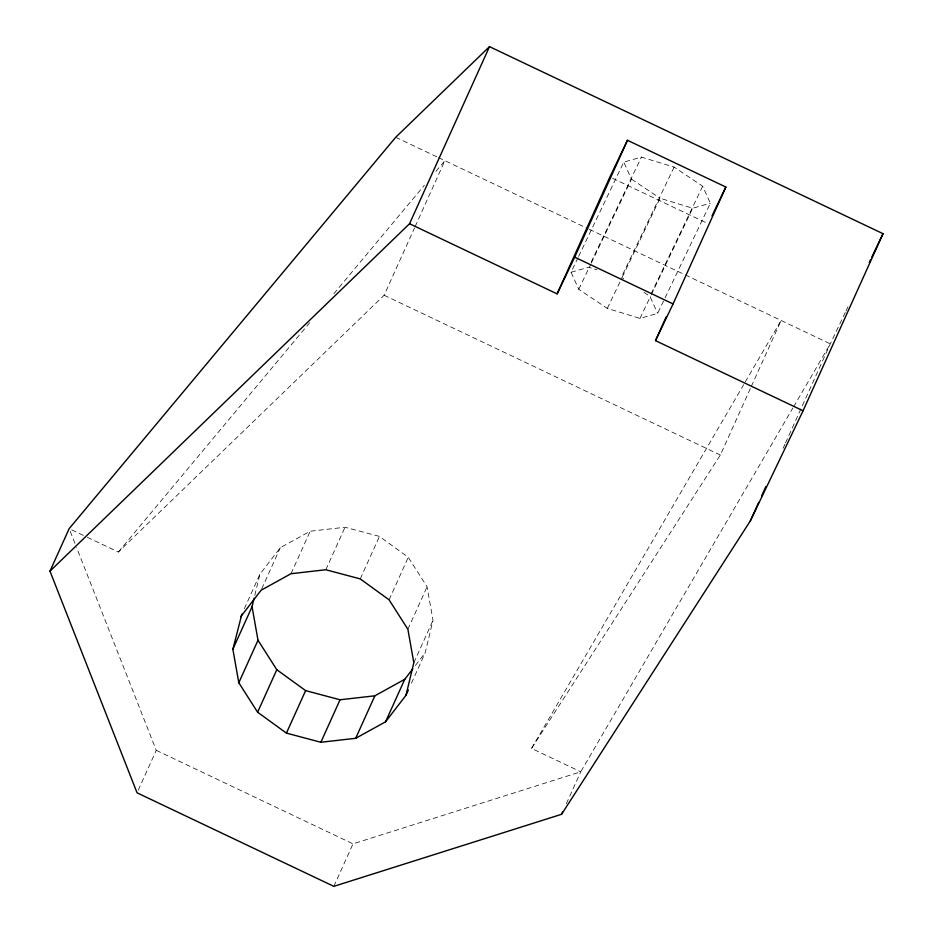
<?xml version="1.0" encoding="UTF-8"?>
<svg xmlns="http://www.w3.org/2000/svg" width="933" height="933" viewBox="0 0 933 933"><rect width="100%" height="100%" fill="white"/><g stroke="black" fill="none" stroke-linecap="round" stroke-linejoin="round"><path stroke-width="0.7" stroke-dasharray="4.67 3.5" d="M254.779 595.429L259.899 574.238L280.308 547.718L310.199 531.215L345.012 527.25L379.451 536.405L408.269 557.304L427.069 586.764L433.017 620.293L425.18 652.785L410.788 684.659M138.271 790.169L156.254 750.33L76.599 547.578M87.282 537.268L118.351 552.033L384.128 295.248L414.509 227.955M415.103 226.637L444.889 160.663L434.626 172.955M244.306 608.759L259.899 574.238M261.718 588.886L280.308 547.718M291.014 573.713L310.199 531.215M325.827 569.748L345.012 527.25M360.255 578.903L379.451 536.405M389.073 599.814L408.269 557.304M407.884 629.262L427.069 586.764M413.82 662.792L433.017 620.293M333.827 886.35L353.024 843.852L580.746 771.801L792.863 408.036M566.354 803.675L580.746 771.801L531.553 748.418L720.334 455.036L750.715 387.743M751.31 386.425L781.096 320.451L744.406 383.393M783.149 448.237L784.945 444.271M785.539 442.953L830.288 343.834L845.356 312.368M578.588 256.505L623.78 162.097L641.438 157.106L674.116 167.089L702.654 186.203L710.363 203.242L657.625 313.395L639.968 318.386L607.301 308.403L578.752 289.288L571.054 272.238L577.959 257.823M591.219 262.01L641.438 157.106M578.752 289.288L590.682 264.377M591.312 263.059L631.489 179.136L623.78 162.097M674.116 167.089L621.378 277.229L623.757 278.827M607.301 308.403L621.74 278.244M622.369 276.926L660.039 198.251L692.706 208.234L710.363 203.242M651.176 293.72L702.654 186.203M639.968 318.386L650.639 296.088M651.269 294.781L692.706 208.234M845.986 311.051L849.123 304.496M531.553 748.418L743.671 384.653M793.598 406.776L830.288 343.834L589.353 229.32M415.407 665.474L425.18 652.785M118.351 552.033L309.616 322.795M333.862 293.732L424.363 185.259M571.054 272.238L588.7 267.246L596.875 269.742M612.515 178.25L706.957 223.139M395.697 137.279L437.122 156.966M438.417 157.584L588.047 228.702M384.128 295.248L720.334 455.036M71.748 529.886L85.988 536.65M156.254 750.33L353.024 843.852M631.489 179.136L660.039 198.251M643.968 292.367L649.916 296.344L657.625 313.395M70.22 531.355L76.063 546.225"/><path stroke-width="1.4" d="M408.386 689.977L405.983 695.295L385.562 721.804L355.671 738.306L320.859 742.271L286.431 733.116L257.613 712.217L238.801 682.758L232.865 649.228L241.904 614.077M232.865 649.228L252.062 606.73L254.103 598.251M405.983 695.295L413.82 662.792L407.884 629.262L389.073 599.814L360.255 578.903L325.827 569.748L291.014 573.713L261.123 590.216L240.702 616.736M49.974 571.148L69.159 528.649L395.697 137.279L489.498 46.65L883.026 233.693L803.068 410.777L750.33 520.917L561.561 814.299L333.827 886.35L137.069 792.828L49.974 571.148L409.54 223.733L489.498 46.65M238.801 682.758L257.998 640.26L252.062 606.73M257.613 712.217L276.798 669.719L257.998 640.26M286.431 733.116L305.616 690.618L276.798 669.719M320.859 742.271L340.055 699.773L374.868 695.808L404.759 679.306L412.748 668.926M355.671 738.306L374.868 695.808M409.54 223.733L557.118 293.872L609.89 177.002L627.466 140.288L725.851 187.043L673.078 303.925L655.502 340.638L803.068 410.777M557.118 293.872L574.693 257.158L627.466 140.288M385.562 721.804L404.759 679.306M655.502 340.638L666.29 316.73M561.561 814.299L562.762 811.652M750.33 520.917L758.692 502.421M761.666 495.808L765.853 486.56M712.031 215.896L725.851 187.043M869.218 262.535L870.466 259.91M871.725 257.286L883.026 233.693M305.616 690.618L340.055 699.773M574.693 257.158L673.078 303.925"/></g></svg>
